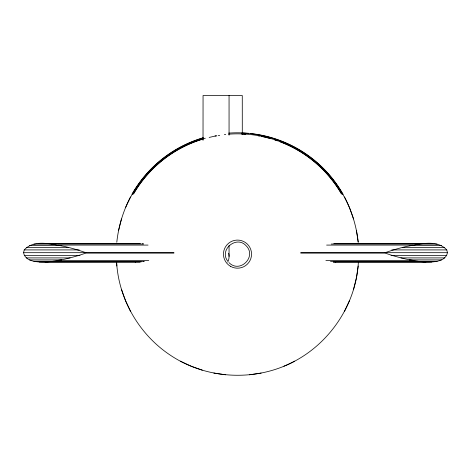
<?xml version="1.0" encoding="UTF-8"?>
<svg xmlns="http://www.w3.org/2000/svg" width="471" height="471" viewBox="0 0 471 471"><rect width="100%" height="100%" fill="white"/><g stroke="black" fill="none" stroke-linecap="round" stroke-linejoin="round"><path stroke-width="0.71" d="M283.919 366.197C325.903 349.27 356.235 307.092 358.384 261.823M116.796 242.247C118.456 226.433 123.184 211.049 130.485 196.931M358.178 266.021L356.429 277.79L353.538 289.335M431.854 262.017L333.256 262.041L425.89 262.059C433.42 262.117 445.601 261.97 447.45 252.686L446.767 249.913C436.699 238.944 419.378 244.325 406.597 246.427A1172.295 468.415 -90 0 0 390.995 250.696L385.037 252.691M141.165 261.923L45.11 262.059C37.58 262.117 25.399 261.97 23.55 252.686L24.233 249.913C34.301 238.944 51.622 244.325 64.403 246.427A1172.295 468.415 90 0 1 80.005 250.696L85.963 252.691M118.574 230.478L121.471 218.938M344.519 311.337L349.529 300.539M125.474 207.735L128.33 201.641A121.141 121.141 0 0 1 202.895 138.044M227.752 262.135L228.635 259.745A26.135 18.292 0 0 0 228.659 253.268M294.705 361.151C256.059 381.987 206.486 379.614 170.09 355.028C139.122 334.428 118.557 299.014 116.59 261.829M209.165 137.438L214.064 136.302M45.11 262.059L51.492 261.511L64.397 259.209A1172.295 468.415 -90 0 0 80.005 255.041L85.963 253.086L173.952 253.086M335.823 261.923L335.37 262.017M135.183 243.542L140.264 243.483M214.77 136.19L216.884 135.854M218.297 135.63L219.704 135.407M249.389 374.81L261.158 373.061M143.649 261.646L143.967 261.611M342.953 194.158L341.769 194.158A120.288 120.288 0 0 0 228.5 134.188M128.4 201.641L128.824 201.641M39.158 243.454L139.964 243.448M333.98 243.448L431.842 243.454M51.498 244.043L143.449 244.043M331.225 244.043L419.502 244.043M33.883 244.143L52.952 244.143M418.048 244.143L437.117 244.143M58.021 245.085L148.041 245.085M326.615 245.085L412.979 245.085M29.514 245.509L60.93 245.509M410.07 245.509L441.486 245.509M26.252 247.475L68.66 247.475M402.34 247.475L444.748 247.475M24.233 249.913L79.24 249.913M391.76 249.913L446.767 249.913M23.55 252.686L173.952 252.691M300.716 252.691L447.45 252.686M300.716 253.086L385.037 253.086L390.995 255.041A1172.295 468.415 90 0 0 406.603 259.209L419.508 261.511L425.89 262.059M24.233 255.465L79.97 255.465M391.03 255.465L446.767 255.465M26.246 257.908L70.12 257.908M400.88 257.908L444.754 257.908M29.508 259.898L61.654 259.898M409.346 259.898L441.492 259.898M58.015 260.504L148.771 260.504M325.891 260.504L412.985 260.504M33.871 261.293L53.676 261.293M417.324 261.293L437.129 261.293M51.492 261.511L144.179 261.511M330.501 261.511L419.508 261.511M39.146 262.017L139.952 262.059M334.051 243.454L335.817 243.542M143.343 243.854L142.407 243.743M213.846 373.061L225.621 374.81M135.63 262.017L135.177 261.923M202.306 370.171L191.102 366.161L180.299 361.151M228.994 262.641C239.898 273.881 257.248 256.53 246.015 245.626C236.577 235.223 219.139 249.536 227.499 260.822M344.519 196.931C351.819 211.049 356.547 226.433 358.213 242.247L356.429 230.478M130.485 311.337L125.474 300.539L121.471 289.335M353.538 218.938L349.529 207.735L346.68 201.641A121.141 121.141 0 0 0 250.637 133.711M116.625 261.823L116.832 266.021M242.294 134.465L242.271 95.519L203.06 95.519L203.025 140.346M229.059 95.519L229.059 135.201M229.059 245.432L229.059 256.454M203.425 137.673A121.347 121.347 0 0 0 132.015 194.158L133.24 194.158A120.288 120.288 0 0 1 205.321 138.233M228.694 133.11A121.347 121.347 0 0 1 342.988 194.158M214.764 136.019A120.288 120.288 0 0 1 216.13 135.766M224.361 134.571A120.288 120.288 0 0 1 225.739 134.429M133.664 193.734A120.129 120.129 0 0 1 203.519 138.916M241.635 134.076A120.129 120.129 0 0 1 245.768 134.294M258.073 135.783A120.129 120.129 0 0 1 259.427 136.025M261.458 136.419A120.129 120.129 0 0 1 270.16 138.533M274.776 139.934A120.129 120.129 0 0 1 277.384 140.823M279.974 141.765A120.129 120.129 0 0 1 341.34 193.734M241.888 133.075A121.141 121.141 0 0 1 248.458 133.493M230.478 266.303A14.053 14.053 0 0 0 251.555 254.134A14.053 14.053 0 0 0 230.478 241.964A14.053 14.053 0 0 0 230.478 266.303"/></g></svg>
